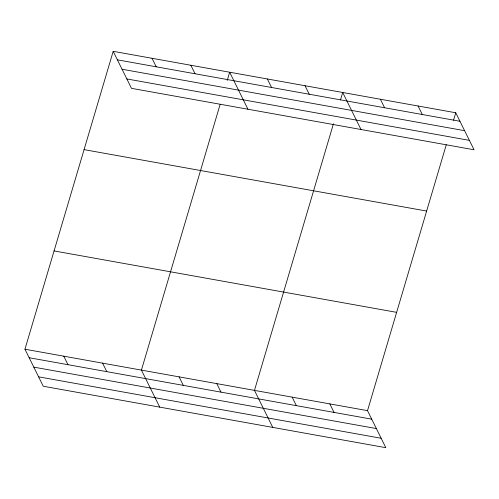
<?xml version="1.0" encoding="UTF-8"?>
<svg xmlns="http://www.w3.org/2000/svg" width="499" height="499" viewBox="0 0 499 499"><rect width="100%" height="100%" fill="white"/><g stroke="black" fill="none" stroke-linecap="round" stroke-linejoin="round"><path stroke-width="0.75" d="M446.268 144.785L367.514 410.658L385.808 447.672L43.245 386.238L24.95 349.225L113.192 51.328L455.755 112.762L474.05 149.775L131.487 88.342L113.192 51.328M220.178 104.241L141.423 370.115L159.717 407.128M227.238 80.408L229.665 72.218L247.959 109.231M333.444 123.764L254.471 390.386L272.76 427.4M340.505 99.937L342.707 92.49L361.002 129.503M453.547 120.209L455.755 112.762M117.396 59.836L459.959 121.269M122.043 69.242L464.613 130.676M126.833 78.936L469.403 140.369M84.069 149.631L426.639 211.065M54.067 250.922L396.636 312.349M24.95 349.225L367.514 410.658M29.154 357.733L371.718 419.166M33.801 367.139L376.371 428.572M38.591 376.832L381.161 438.265M418.075 106L422.279 114.508M380.394 99.245L384.598 107.753M305.026 85.728L309.23 94.236M267.345 78.973L271.55 87.481M190.836 65.25L195.047 73.758M329.833 403.897L334.037 412.405M152.014 58.289L156.218 66.797M292.152 397.142L296.356 405.65M216.784 383.625L220.988 392.133M179.104 376.87L183.308 385.378M102.601 363.147L106.805 371.655M63.772 356.186L67.976 364.694"/></g></svg>
